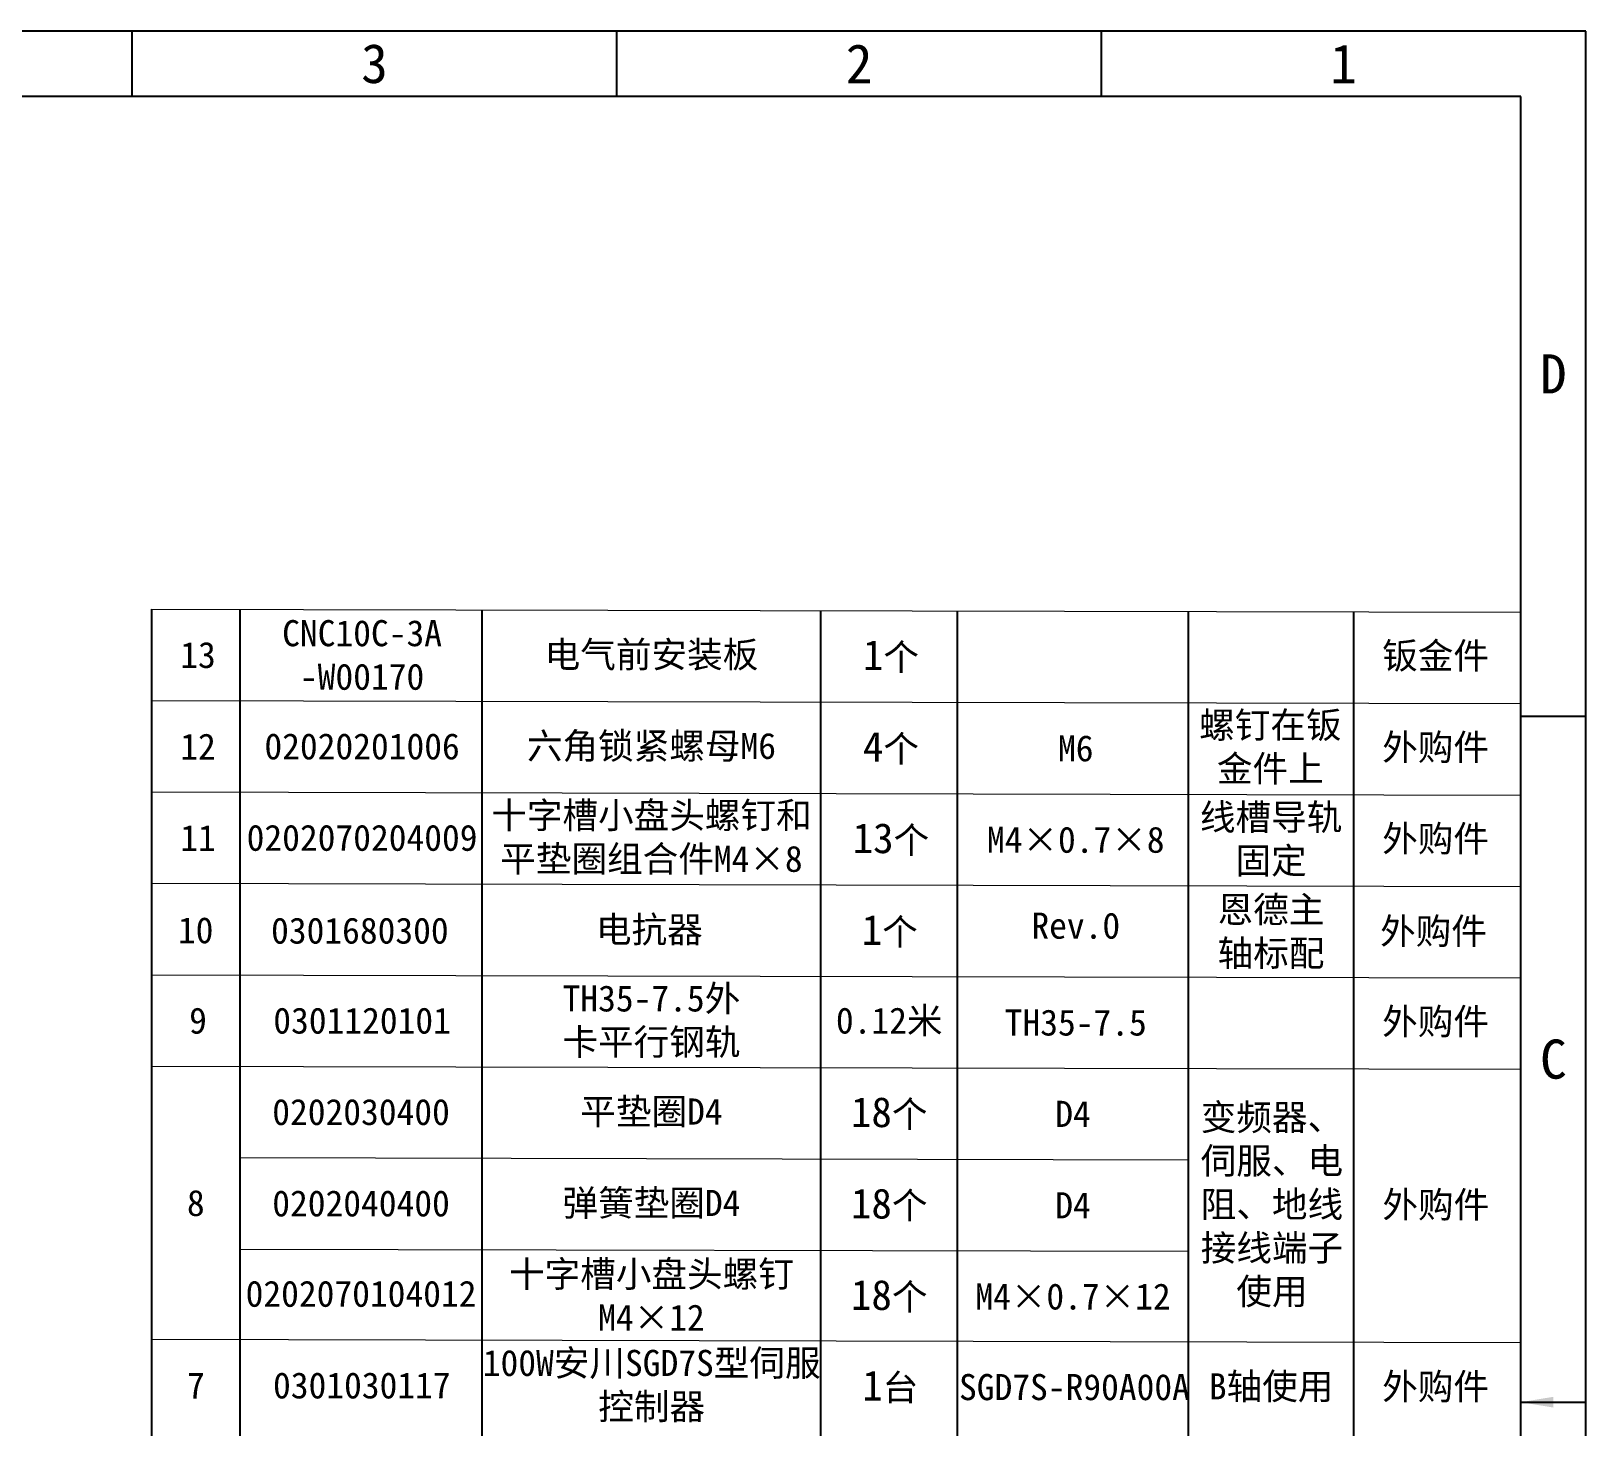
# Model space of a CAD drawing. Header units: millimetres. Extents: x 547 to 2149, y 622 to 1790.
# Drawn here: x 1376.6 to 1495.7, y 1683.3 to 1790.2 of the extents above; entities that cross this region are included whole.
import ezdxf

# ---------------------------------------------------------------- set-up
doc = ezdxf.new("R2010")
doc.units = ezdxf.units.MM
for name, color, linetype in [('中文标注', 3, 'Continuous'), ('仅图框使用', 7, 'Continuous'), ('元器件与线路', 7, 'Continuous'), ('英文数字标注', 3, 'Continuous')]:
    doc.layers.add(name, color=color, linetype=linetype)
doc.styles.get("Standard").update_dxf_attribs({"font": 'txt', "bigfont": 'gbcbig.shx'})
doc.dimstyles.new('ISO-25', dxfattribs={"dimtxt": 2.5, "dimasz": 2.5, "dimexe": 1.25, "dimexo": 0.625, "dimtad": 1, "dimtxsty": 'Standard', "dimcen": 2.5, "dimadec": 0, "dimazin": 0, "dimtfac": 1, "dimtmove": 0, "dimatfit": 3, "dimfxl": 0, "dimarcsym": 0})

msp = doc.modelspace()

# ---------------------------------------------------------------- linework, layer by layer
at = {"layer": '仅图框使用'}
for p, q in [((1495.7, 1790.18), (1198.7, 1790.18)), ((1384.32, 1785.18), (1384.32, 1790.18)), ((1421.45, 1785.18), (1421.45, 1790.18)), ((1458.57, 1785.18), (1458.57, 1790.18)), ((1495.7, 1580.18), (1495.7, 1790.18)), ((1490.7, 1785.18), (1203.7, 1785.18)), ((1490.7, 1585.18), (1490.7, 1785.18)), ((1495.7, 1737.68), (1490.7, 1737.68))]:
    msp.add_line(p, q, dxfattribs=at)
at = {"layer": '元器件与线路'}
for p, q in [((1385.8, 1745.92), (1385.8, 1613.19)), ((1392.58, 1613.19), (1392.58, 1745.91)), ((1411.12, 1613.03), (1411.12, 1745.87)), ((1437.09, 1613.09), (1437.09, 1745.8)), ((1447.55, 1613.06), (1447.55, 1745.78)), ((1465.25, 1613.02), (1465.25, 1745.74)), ((1477.91, 1612.99), (1477.91, 1745.71))]:
    msp.add_line(p, q, dxfattribs=at)
at = {"layer": '元器件与线路', "color": 0, "linetype": 'Continuous', "lineweight": 13, "ltscale": 4}
for p, q in [((1385.8, 1745.92), (1490.7, 1745.68)), ((1385.8, 1738.92), (1490.7, 1738.68)), ((1385.8, 1731.92), (1490.7, 1731.68)), ((1385.8, 1724.92), (1490.7, 1724.68)), ((1385.8, 1717.92), (1490.7, 1717.68)), ((1385.8, 1710.92), (1490.7, 1710.68)), ((1392.58, 1703.91), (1465.25, 1703.74)), ((1392.58, 1696.91), (1465.25, 1696.74)), ((1385.8, 1690), (1490.71, 1689.76))]:
    msp.add_line(p, q, dxfattribs=at)

# ---------------------------------------------------------------- texts
at = {"layer": '中文标注', "char_height": 2, "attachment_point": 5}
for s, insert, width in [('{\\fSimSun|b0|i0|c134|p2;电气前安装板}', (1424.1, 1742.32), 25.9708), ('{\\fSimSun|b0|i0|c134|p2;钣金件}', (1484.18, 1742.23), 12.5772), ('{\\fSimSun|b0|i0|c134|p2;螺钉在钣金件上}', (1471.52, 1735.26), 12.5772), ('{\\fSimSun|b0|i0|c134|p2;六角锁紧螺母M6}', (1424.1, 1735.32), 25.9708), ('{\\fSimSun|b0|i0|c134|p2;外购件}', (1484.18, 1735.23), 12.5772), ('{\\fSimSun|b0|i0|c134|p2;十字槽小盘头螺钉和平垫圈组合件M4×8}', (1424.1, 1728.35), 25.9708), ('{\\fSimSun|b0|i0|c134|p2;线槽导轨固定}', (1471.58, 1728.21), 12.6623), ('{\\fSimSun|b0|i0|c134|p2;外购件}', (1484.18, 1728.23), 12.5772), ('{\\fSimSun|b0|i0|c134|p2;恩德主\\P轴标配}', (1471.57, 1721.13), 12.646), ('{\\fSimSun|b0|i0|c134|p2;电抗器}', (1423.94, 1721.26), 25.9708), ('{\\fSimSun|b0|i0|c134|p2;外购件}', (1484.02, 1721.15), 12.5772), ('{\\fSimSun|b0|i0|c134|p2;TH35-7.5外\\P卡平行钢轨}', (1424.1, 1714.32), 25.9708), ('{\\fSimSun|b0|i0|c134|p2;外购件}', (1484.18, 1714.23), 12.5772), ('{\\fSimSun|b0|i0|c134|p2;平垫圈D4}', (1424.1, 1707.33), 25.9708), ('{\\fSimSun|b0|i0|c134|p2;变频器、伺服、电阻、地线接线端子使用}', (1471.64, 1700.22), 12.7866), ('{\\fSimSun|b0|i0|c134|p2;弹簧垫圈D4}', (1424.1, 1700.33), 25.9708), ('{\\fSimSun|b0|i0|c134|p2;外购件}', (1484.2, 1700.2), 12.6098), ('{\\fSimSun|b0|i0|c134|p2;十字槽小盘头螺钉M4×12}', (1424.1, 1693.33), 25.9708), ('{\\fSimSun|b0|i0|c134|p2;100W安川SGD7S型伺服控制器}', (1424.12, 1686.41), 25.9708), ('{\\fSimSun|b0|i0|c134|p2;B轴使用}', (1471.58, 1686.28), 12.6623), ('{\\fSimSun|b0|i0|c134|p2;外购件}', (1484.18, 1686.27), 12.5772)]:
    msp.add_mtext(s, dxfattribs=dict(at, insert=insert, width=width))
at = {"layer": '仅图框使用', "char_height": 3, "attachment_point": 5}
for s, insert, width in [('{\\fSimSun|b0|i0|c134|p2;3}', (1402.88, 1787.68), 37.125), ('{\\fSimSun|b0|i0|c134|p2;2}', (1440.01, 1787.68), 37.125), ('{\\fSimSun|b0|i0|c134|p2;1}', (1477.13, 1787.68), 37.125), ('{\\fSimSun|b0|i0|c134|p2;D}', (1493.2, 1763.93), 5), ('{\\fSimSun|b0|i0|c134|p2;C}', (1493.2, 1711.43), 5)]:
    msp.add_mtext(s, dxfattribs=dict(at, insert=insert, width=width))
at = {"layer": '英文数字标注', "char_height": 2, "attachment_point": 5}
for s, insert, width in [('{\\fSimSun|b0|i0|c134|p2;CNC10C-3A\\P-W00170}', (1401.93, 1742.39), 18.3735), ('{\\fSimSun|b0|i0|c134|p2;13}', (1389.36, 1742.39), 6.7639), ('{\\fSimSun|b0|i0|c134|p2;\\H1.15x;1\\H0.8696x;个}', (1442.45, 1742.29), 10.7247), ('{\\fSimSun|b0|i0|c134|p2;12}', (1389.36, 1735.39), 6.7639), ('{\\fSimSun|b0|i0|c134|p2;02020201006}', (1401.93, 1735.39), 18.3735), ('{\\fSimSun|b0|i0|c134|p2;\\H1.15x;4\\H0.8696x;个}', (1442.45, 1735.27), 10.7247), ('{\\fSimSun|b0|i0|c134|p2;M6}', (1456.61, 1735.24), 17.5985), ('{\\fSimSun|b0|i0|c134|p2;11}', (1389.36, 1728.39), 6.7639), ('{\\fSimSun|b0|i0|c134|p2;0202070204009}', (1401.93, 1728.39), 18.3735), ('{\\fSimSun|b0|i0|c134|p2;\\H1.15x;13\\H0.8696x;个}', (1442.45, 1728.27), 10.7247), ('{\\fSimSun|b0|i0|c134|p2;M4×0.7×8}', (1456.61, 1728.24), 17.5985), ('{\\fSimSun|b0|i0|c134|p2;Rev.0}', (1456.61, 1721.66), 17.5985), ('{\\fSimSun|b0|i0|c134|p2;10}', (1389.18, 1721.31), 6.7639), ('{\\fSimSun|b0|i0|c134|p2;0301680300}', (1401.76, 1721.28), 18.3899), ('{\\fSimSun|b0|i0|c134|p2;\\H1.15x;1\\H0.8696x;个}', (1442.36, 1721.24), 10.5448), ('{\\fSimSun|b0|i0|c134|p2;0.12米}', (1442.32, 1714.3), 10.4626), ('{\\fSimSun|b0|i0|c134|p2;9}', (1389.36, 1714.39), 6.7639), ('{\\fSimSun|b0|i0|c134|p2;0301120101}', (1401.93, 1714.39), 18.3735), ('{\\fSimSun|b0|i0|c134|p2;TH35-7.5 }', (1456.61, 1714.24), 17.5985), ('{\\fSimSun|b0|i0|c134|p2;0202030400}', (1401.85, 1707.39), 18.5371), ('{\\fSimSun|b0|i0|c134|p2;\\H1.15x;18\\H0.8696x;个}', (1442.32, 1707.29), 10.4626), ('{\\fSimSun|b0|i0|c134|p2;D4 }', (1456.4, 1707.26), 17.6971), ('{\\fSimSun|b0|i0|c134|p2;8}', (1389.19, 1700.42), 6.7802), ('{\\fSimSun|b0|i0|c134|p2;0202040400}', (1401.85, 1700.39), 18.5371), ('{\\fSimSun|b0|i0|c134|p2;\\H1.15x;18\\H0.8696x;个}', (1442.32, 1700.29), 10.4626), ('{\\fSimSun|b0|i0|c134|p2;D4}', (1456.4, 1700.26), 17.6971), ('{\\fSimSun|b0|i0|c134|p2;0202070104012}', (1401.85, 1693.47), 18.5371), ('{\\fSimSun|b0|i0|c134|p2;\\H1.15x;18\\H0.8696x;个}', (1442.32, 1693.29), 10.4626), ('{\\fSimSun|b0|i0|c134|p2;M4×0.7×12}', (1456.4, 1693.26), 17.6971), ('{\\fSimSun|b0|i0|c134|p2;7}', (1389.2, 1686.46), 6.7966), ('{\\fSimSun|b0|i0|c134|p2;0301030117}', (1401.91, 1686.45), 18.4553), ('{\\fSimSun|b0|i0|c134|p2;\\H1.15x;1\\H0.8696x;台}', (1442.4, 1686.35), 10.6266), ('{\\fSimSun|b0|i0|c134|p2;SGD7S-R90A00A}', (1456.51, 1686.32), 17.5985)]:
    msp.add_mtext(s, dxfattribs=dict(at, insert=insert, width=width))

# ---------------------------------------------------------------- leaders
at = {"layer": '仅图框使用'}
msp.add_leader([(1490.7, 1685.18), (1495.7, 1685.18)], dimstyle='ISO-25', override={"dimgap": 0.625, "dimtad": 0}, dxfattribs=at)

doc.saveas('drawing.dxf')
